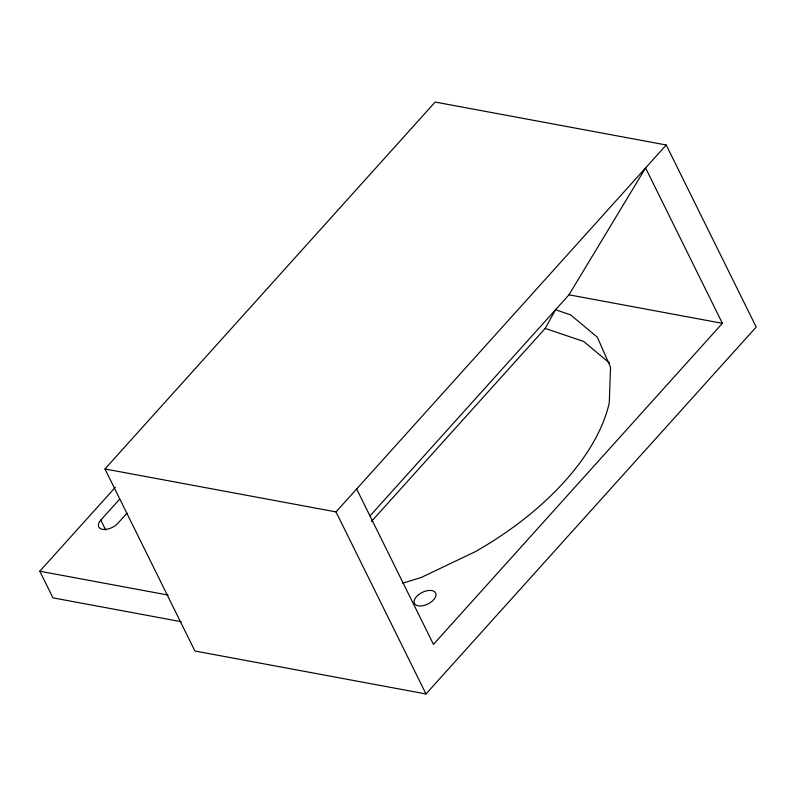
<?xml version="1.0" encoding="UTF-8"?>
<svg xmlns="http://www.w3.org/2000/svg" width="796" height="796" viewBox="0 0 796 796"><rect width="100%" height="100%" fill="white"/><g stroke="black" fill="none" stroke-linecap="round" stroke-linejoin="round"><path stroke-width="1.19" d="M371.483 521.42L545.19 328.42L555.538 309.753L570.543 314.848L597.318 337.166L610.522 367.195L609.268 402.905A229.994 125.599 -26.3 0 1 475.461 551.588L421.293 577.458L402.776 583.179M370.021 515.888L568.981 294.819L645.586 167.926L722.39 323.325L433.452 644.382L356.648 488.973M104.953 468.963L435.163 102.047L666.222 144.991L756.2 327.037L425.979 693.953L194.921 651.009L104.953 468.963L336.012 511.908L425.979 693.953M181.329 621.716L52.964 597.856L39.8 571.22L115.36 487.261M126.942 513.231L117.907 523.27A11.821 6.458 -26.3 0 1 102.475 529.33A11.821 6.458 -26.3 0 1 100.793 520.096L119.689 499.102M336.012 511.908L666.222 144.991M568.981 294.819L722.39 323.325M39.8 571.22L168.165 595.08M545.19 328.42L583.707 341.494L609.557 363.036M100.793 520.096L105.729 530.086M417.641 595.478L415.801 597.468A11.821 6.458 -26.3 0 0 418.009 605.816A11.821 6.458 -26.3 0 0 432.487 600.94L434.327 598.95A11.821 6.458 -26.3 0 0 433.153 590.891L430.964 590.433A11.821 6.458 -26.3 0 0 417.641 595.478"/></g></svg>
